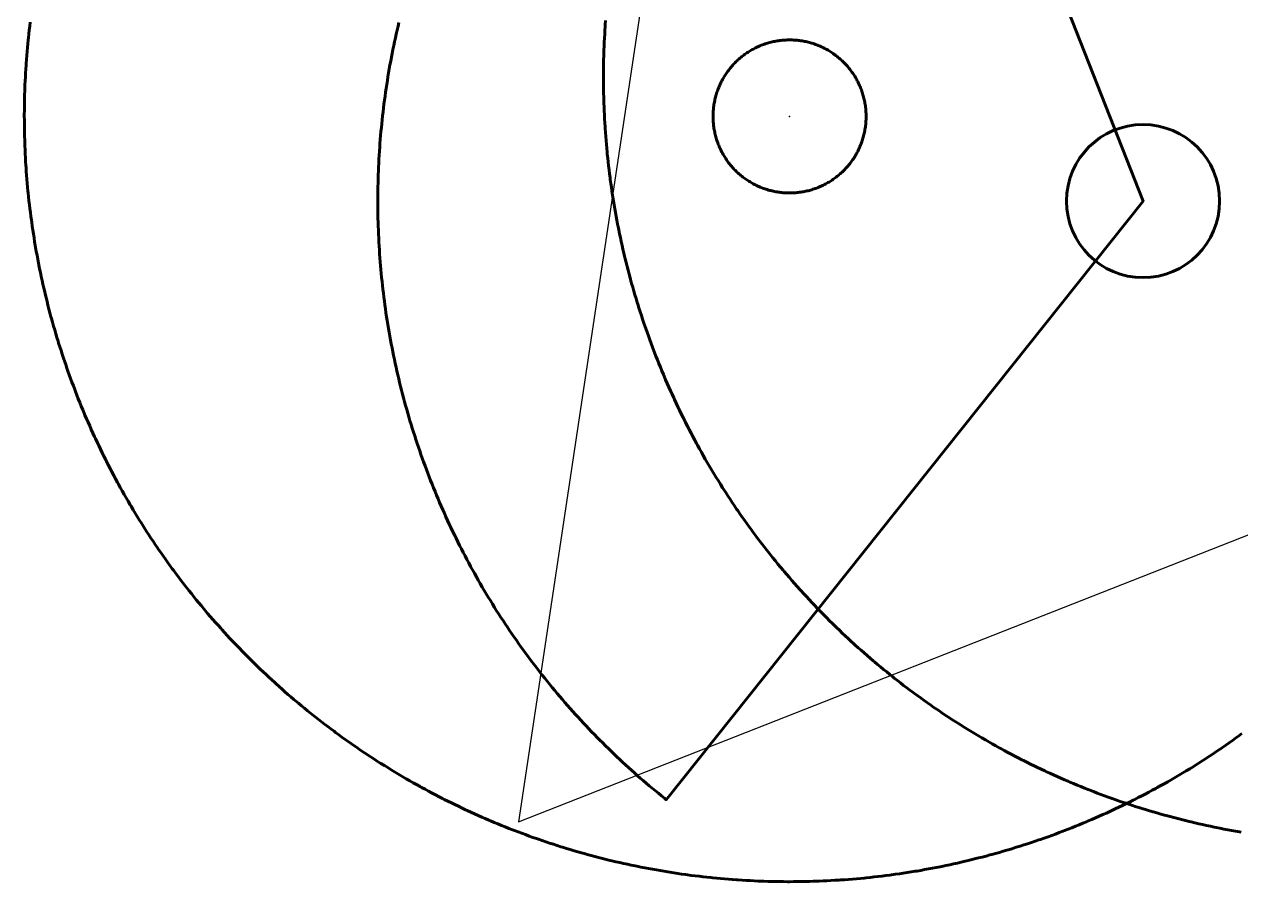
# Model space of a CAD drawing. Header units: millimetres. Extents: x 708058200 to 716328500, y 4237326700 to 4243478900.
# Drawn here: x 708058200 to 712826603, y 4237326700 to 4240687804 of the extents above; entities that cross this region are included whole.
import ezdxf

# ---------------------------------------------------------------- set-up
doc = ezdxf.new("R2010")
doc.units = ezdxf.units.MM
for name, color, linetype in [('AUX_DME ATE', 5, 'Continuous'), ('AUX_DME IAT', 5, 'Continuous'), ('AUX_LOC IAT', 4, 'Continuous'), ('AUX_RECNET LEAL', 200, 'Continuous')]:
    doc.layers.add(name, color=color, linetype=linetype)

msp = doc.modelspace()

# ---------------------------------------------------------------- linework, layer by layer
at = {"layer": 'AUX_DME ATE', "lineweight": 60}
msp.add_polyline3d([(708081046, 4240696231, 150400), (708079177, 4240680852, 150400), (708077388, 4240665464, 150400), (708075679, 4240650066, 150400), (708074048, 4240634661, 150400), (708073308, 4240627396, 150400), (708071795, 4240611978, 150400), (708070361, 4240596552, 150400), (708069008, 4240581120, 150400), (708067734, 4240565680, 150400), (708066540, 4240550234, 150400), (708065425, 4240534783, 150400), (708064927, 4240527497, 150400), (708063930, 4240512037, 150400), (708063013, 4240496572, 150400), (708062176, 4240481103, 150400), (708061419, 4240465630, 150400), (708060741, 4240450153, 150400), (708060144, 4240434672, 150400), (708059890, 4240427374, 150400), (708059410, 4240411889, 150400), (708059010, 4240396403, 150400), (708058690, 4240380914, 150400), (708058450, 4240365424, 150400), (708058290, 4240349933, 150400), (708058210, 4240334441, 150400), (708058200, 4240327139, 150400), (708058238, 4240311647, 150400), (708058356, 4240296155, 150400), (708058553, 4240280665, 150400), (708058831, 4240265175, 150400), (708059189, 4240249687, 150400), (708059626, 4240234202, 150400), (708059860, 4240226903, 150400), (708060416, 4240211421, 150400), (708061051, 4240195942, 150400), (708061766, 4240180466, 150400), (708062561, 4240164995, 150400), (708063436, 4240149528, 150400), (708064391, 4240134065, 150400), (708064869, 4240126778, 150400), (708065941, 4240111324, 150400), (708067093, 4240095875, 150400), (708068325, 4240080432, 150400), (708069637, 4240064995, 150400), (708071028, 4240049566, 150400), (708072499, 4240034144, 150400), (708073220, 4240026877, 150400), (708074808, 4240011467, 150400), (708076476, 4239996065, 150400), (708078223, 4239980672, 150400), (708080049, 4239965288, 150400), (708081955, 4239949914, 150400), (708083941, 4239934550, 150400), (708084904, 4239927311, 150400), (708087006, 4239911962, 150400), (708089188, 4239896625, 150400), (708091448, 4239881298, 150400), (708093788, 4239865984, 150400), (708096206, 4239850682, 150400), (708098704, 4239835393, 150400), (708099909, 4239828190, 150400), (708102522, 4239812921, 150400), (708105215, 4239797664, 150400), (708107986, 4239782422, 150400), (708110836, 4239767195, 150400), (708113765, 4239751982, 150400), (708116772, 4239736785, 150400), (708118216, 4239729627, 150400), (708121339, 4239714453, 150400), (708124540, 4239699295, 150400), (708127819, 4239684154, 150400), (708131176, 4239669030, 150400), (708134611, 4239653924, 150400), (708138124, 4239638836, 150400), (708139807, 4239631730, 150400), (708143435, 4239616669, 150400), (708147140, 4239601626, 150400), (708150923, 4239586603, 150400), (708154784, 4239571600, 150400), (708158722, 4239556617, 150400), (708162737, 4239541655, 150400), (708164657, 4239534609, 150400), (708168786, 4239519677, 150400), (708172992, 4239504767, 150400), (708177275, 4239489879, 150400), (708181634, 4239475013, 150400), (708186071, 4239460170, 150400), (708190584, 4239445350, 150400), (708192738, 4239438372, 150400), (708197363, 4239423587, 150400), (708202065, 4239408826, 150400), (708206843, 4239394089, 150400), (708211697, 4239379377, 150400), (708216627, 4239364691, 150400), (708221632, 4239350030, 150400), (708224018, 4239343128, 150400), (708229135, 4239328505, 150400), (708234328, 4239313910, 150400), (708239595, 4239299341, 150400), (708244938, 4239284799, 150400), (708250356, 4239270286, 150400), (708255849, 4239255800, 150400), (708258464, 4239248982, 150400), (708264066, 4239234538, 150400), (708269743, 4239220124, 150400), (708275495, 4239205739, 150400), (708281321, 4239191385, 150400), (708287220, 4239177060, 150400), (708293194, 4239162766, 150400), (708296035, 4239156039, 150400), (708302118, 4239141791, 150400), (708308273, 4239127574, 150400), (708314502, 4239113390, 150400), (708320804, 4239099238, 150400), (708327179, 4239085118, 150400), (708333627, 4239071032, 150400), (708336692, 4239064404, 150400), (708343246, 4239050367, 150400), (708349873, 4239036364, 150400), (708356573, 4239022395, 150400), (708363344, 4239008462, 150400), (708370187, 4238994563, 150400), (708377102, 4238980700, 150400), (708380387, 4238974178, 150400), (708387407, 4238960368, 150400), (708394498, 4238946594, 150400), (708401661, 4238932857, 150400), (708408894, 4238919157, 150400), (708416197, 4238905495, 150400), (708423572, 4238891871, 150400), (708427072, 4238885462, 150400), (708434550, 4238871894, 150400), (708442097, 4238858365, 150400), (708449715, 4238844875, 150400), (708457401, 4238831425, 150400), (708465158, 4238818015, 150400), (708472983, 4238804644, 150400), (708476696, 4238798356, 150400), (708484622, 4238785045, 150400), (708492618, 4238771776, 150400), (708500682, 4238758548, 150400), (708508814, 4238745362, 150400), (708517013, 4238732219, 150400), (708525281, 4238719117, 150400), (708529202, 4238712956, 150400), (708537569, 4238699918, 150400), (708546003, 4238686923, 150400), (708554504, 4238673972, 150400), (708563072, 4238661066, 150400), (708571707, 4238648203, 150400), (708580408, 4238635385, 150400), (708584532, 4238629359, 150400), (708593330, 4238616608, 150400), (708602194, 4238603902, 150400), (708611123, 4238591242, 150400), (708620117, 4238578629, 150400), (708629177, 4238566062, 150400), (708638301, 4238553542, 150400), (708642625, 4238547657, 150400), (708651844, 4238535206, 150400), (708661127, 4238522804, 150400), (708670474, 4238510450, 150400), (708679885, 4238498144, 150400), (708689359, 4238485887, 150400), (708698897, 4238473679, 150400), (708703414, 4238467941, 150400), (708713044, 4238455806, 150400), (708722737, 4238443720, 150400), (708732492, 4238431685, 150400), (708742308, 4238419701, 150400), (708752187, 4238407767, 150400), (708762127, 4238395884, 150400), (708766834, 4238390301, 150400), (708776864, 4238378494, 150400), (708786955, 4238366740, 150400), (708797106, 4238355037, 150400), (708807318, 4238343387, 150400), (708817590, 4238331790, 150400), (708827921, 4238320246, 150400), (708832812, 4238314823, 150400), (708843231, 4238303358, 150400), (708853709, 4238291947, 150400), (708864246, 4238280591, 150400), (708874841, 4238269288, 150400), (708885494, 4238258041, 150400), (708896206, 4238246849, 150400), (708901275, 4238241592, 150400), (708912071, 4238230482, 150400), (708922924, 4238219427, 150400), (708933835, 4238208429, 150400), (708944802, 4238197487, 150400), (708955825, 4238186602, 150400), (708966905, 4238175774, 150400), (708972147, 4238170690, 150400), (708983308, 4238159946, 150400), (708994525, 4238149260, 150400), (709005796, 4238138633, 150400), (709017123, 4238128063, 150400), (709028504, 4238117553, 150400), (709039939, 4238107101, 150400), (709045348, 4238102194, 150400), (709056862, 4238091830, 150400), (709068429, 4238081525, 150400), (709080050, 4238071280, 150400), (709091723, 4238061095, 150400), (709103449, 4238050970, 150400), (709115226, 4238040906, 150400), (709120796, 4238036183, 150400), (709132650, 4238026209, 150400), (709144556, 4238016296, 150400), (709156512, 4238006445, 150400), (709168519, 4237996656, 150400), (709180576, 4237986929, 150400), (709192684, 4237977264, 150400), (709198408, 4237972730, 150400), (709210589, 4237963157, 150400), (709222819, 4237953648, 150400), (709235098, 4237944202, 150400), (709247425, 4237934819, 150400), (709259801, 4237925500, 150400), (709272225, 4237916245, 150400), (709278097, 4237911905, 150400), (709290591, 4237902745, 150400), (709303132, 4237893649, 150400), (709315719, 4237884619, 150400), (709328353, 4237875653, 150400), (709341034, 4237866753, 150400), (709353760, 4237857918, 150400), (709359774, 4237853777, 150400), (709372567, 4237845039, 150400), (709385404, 4237836368, 150400), (709398287, 4237827763, 150400), (709411213, 4237819224, 150400), (709424184, 4237810753, 150400), (709437198, 4237802348, 150400), (709443347, 4237798410, 150400), (709456425, 4237790105, 150400), (709469545, 4237781867, 150400), (709482708, 4237773697, 150400), (709495912, 4237765595, 150400), (709509159, 4237757562, 150400), (709522446, 4237749597, 150400), (709528724, 4237745866, 150400), (709542072, 4237738003, 150400), (709555460, 4237730208, 150400), (709568888, 4237722482, 150400), (709582356, 4237714826, 150400), (709595863, 4237707240, 150400), (709609409, 4237699723, 150400), (709615808, 4237696205, 150400), (709629411, 4237688791, 150400), (709643052, 4237681448, 150400), (709656731, 4237674176, 150400), (709670447, 4237666974, 150400), (709684201, 4237659843, 150400), (709697991, 4237652783, 150400), (709704503, 4237649480, 150400), (709718347, 4237642526, 150400), (709732225, 4237635642, 150400), (709746140, 4237628831, 150400), (709760089, 4237622092, 150400), (709774072, 4237615424, 150400), (709788091, 4237608829, 150400), (709794710, 4237605745, 150400), (709808778, 4237599257, 150400), (709822879, 4237592842, 150400), (709837013, 4237586499, 150400), (709851180, 4237580229, 150400), (709865378, 4237574033, 150400), (709879609, 4237567910, 150400), (709886328, 4237565049, 150400), (709900604, 4237559034, 150400), (709914912, 4237553094, 150400), (709929250, 4237547227, 150400), (709943618, 4237541434, 150400), (709958016, 4237535715, 150400), (709972443, 4237530071, 150400), (709979254, 4237527437, 150400), (709993724, 4237521902, 150400), (710008222, 4237516443, 150400), (710022748, 4237511058, 150400), (710037301, 4237505749, 150400), (710051882, 4237500514, 150400), (710066490, 4237495356, 150400), (710073385, 4237492950, 150400), (710088032, 4237487902, 150400), (710102704, 4237482930, 150400), (710117402, 4237478034, 150400), (710132125, 4237473214, 150400), (710146872, 4237468469, 150400), (710161644, 4237463802, 150400), (710168616, 4237461628, 150400), (710183423, 4237457072, 150400), (710198253, 4237452593, 150400), (710213106, 4237448191, 150400), (710227982, 4237443865, 150400), (710242880, 4237439616, 150400), (710257800, 4237435444, 150400), (710264840, 4237433505, 150400), (710279791, 4237429446, 150400), (710294762, 4237425465, 150400), (710309754, 4237421562, 150400), (710324766, 4237417735, 150400), (710339798, 4237413987, 150400), (710354849, 4237410316, 150400), (710361950, 4237408612, 150400), (710377028, 4237405056, 150400), (710392124, 4237401577, 150400), (710407238, 4237398177, 150400), (710422370, 4237394854, 150400), (710437518, 4237391610, 150400), (710452683, 4237388444, 150400), (710459837, 4237386979, 150400), (710475026, 4237383928, 150400), (710490230, 4237380956, 150400), (710505449, 4237378062, 150400), (710520683, 4237375247, 150400), (710535932, 4237372510, 150400), (710551194, 4237369853, 150400), (710558393, 4237368627, 150400), (710573675, 4237366086, 150400), (710588970, 4237363623, 150400), (710604277, 4237361240, 150400), (710619597, 4237358935, 150400), (710634928, 4237356710, 150400), (710650271, 4237354564, 150400), (710657507, 4237353580, 150400), (710672865, 4237351550, 150400), (710688234, 4237349600, 150400), (710703612, 4237347729, 150400), (710719000, 4237345938, 150400), (710734398, 4237344226, 150400), (710749803, 4237342594, 150400), (710757068, 4237341852, 150400), (710772486, 4237340336, 150400), (710787911, 4237338901, 150400), (710803343, 4237337545, 150400), (710818783, 4237336269, 150400), (710834228, 4237335072, 150400), (710849680, 4237333956, 150400), (710856966, 4237333457, 150400), (710872425, 4237332458, 150400), (710887890, 4237331538, 150400), (710903359, 4237330699, 150400), (710918832, 4237329939, 150400), (710934309, 4237329259, 150400), (710949790, 4237328659, 150400), (710957088, 4237328404, 150400), (710972572, 4237327922, 150400), (710988059, 4237327520, 150400), (711003547, 4237327198, 150400), (711019037, 4237326956, 150400), (711034529, 4237326793, 150400), (711050020, 4237326711, 150400), (711057323, 4237326700, 150400), (711058200, 4237326700, 150400), (711073692, 4237326740, 150400), (711089183, 4237326860, 150400), (711104674, 4237327060, 150400), (711120163, 4237327340, 150400), (711135651, 4237327700, 150400), (711151137, 4237328140, 150400), (711158436, 4237328375, 150400), (711173917, 4237328933, 150400), (711189396, 4237329570, 150400), (711204872, 4237330288, 150400), (711220343, 4237331085, 150400), (711235810, 4237331962, 150400), (711251272, 4237332919, 150400), (711258559, 4237333398, 150400), (711274014, 4237334473, 150400), (711289463, 4237335627, 150400), (711304905, 4237336861, 150400), (711320342, 4237338175, 150400), (711335771, 4237339569, 150400), (711351192, 4237341042, 150400), (711358459, 4237341764, 150400), (711373869, 4237343354, 150400), (711389271, 4237345024, 150400), (711404664, 4237346773, 150400), (711420047, 4237348602, 150400), (711435421, 4237350510, 150400), (711450785, 4237352498, 150400), (711458024, 4237353463, 150400), (711473372, 4237355567, 150400), (711488709, 4237357750, 150400), (711504035, 4237360013, 150400), (711519349, 4237362355, 150400), (711534651, 4237364776, 150400), (711549940, 4237367276, 150400), (711557142, 4237368481, 150400), (711572412, 4237371097, 150400), (711587667, 4237373792, 150400), (711602909, 4237376566, 150400), (711618136, 4237379418, 150400), (711633348, 4237382349, 150400), (711648545, 4237385358, 150400), (711655703, 4237386804, 150400), (711670877, 4237389928, 150400), (711686034, 4237393131, 150400), (711701174, 4237396413, 150400), (711716298, 4237399772, 150400), (711731403, 4237403209, 150400), (711746491, 4237406725, 150400), (711753597, 4237408409, 150400), (711768658, 4237412039, 150400), (711783699, 4237415746, 150400), (711798722, 4237419532, 150400), (711813724, 4237423394, 150400), (711828707, 4237427335, 150400), (711843669, 4237431352, 150400), (711850714, 4237433273, 150400), (711865645, 4237437404, 150400), (711880555, 4237441612, 150400), (711895442, 4237445897, 150400), (711910307, 4237450259, 150400), (711925150, 4237454698, 150400), (711939969, 4237459213, 150400), (711946947, 4237461368, 150400), (711961731, 4237465995, 150400), (711976492, 4237470699, 150400), (711991228, 4237475479, 150400), (712005939, 4237480335, 150400), (712020625, 4237485267, 150400), (712035285, 4237490275, 150400), (712042186, 4237492662, 150400), (712056808, 4237497781, 150400), (712071403, 4237502976, 150400), (712085971, 4237508245, 150400), (712100512, 4237513590, 150400), (712115025, 4237519010, 150400), (712129510, 4237524505, 150400), (712136328, 4237527121, 150400), (712150770, 4237532726, 150400), (712165183, 4237538405, 150400), (712179567, 4237544159, 150400), (712193921, 4237549987, 150400), (712208245, 4237555888, 150400), (712222538, 4237561864, 150400), (712229265, 4237564707, 150400), (712243512, 4237570791, 150400), (712257728, 4237576948, 150400), (712271911, 4237583179, 150400), (712286062, 4237589484, 150400), (712300181, 4237595861, 150400), (712314266, 4237602311, 150400), (712320894, 4237605376, 150400), (712334930, 4237611933, 150400), (712348932, 4237618562, 150400), (712362900, 4237625264, 150400), (712376832, 4237632037, 150400), (712390730, 4237638882, 150400), (712404592, 4237645799, 150400), (712411114, 4237649085, 150400), (712424923, 4237656107, 150400), (712438695, 4237663200, 150400), (712452431, 4237670364, 150400), (712466130, 4237677599, 150400), (712479791, 4237684905, 150400), (712493414, 4237692282, 150400), (712499823, 4237695783, 150400), (712513389, 4237703263, 150400), (712526917, 4237710812, 150400), (712540406, 4237718431, 150400), (712553855, 4237726120, 150400), (712567264, 4237733878, 150400), (712580634, 4237741706, 150400), (712586921, 4237745419, 150400), (712600231, 4237753348, 150400), (712613499, 4237761345, 150400), (712626725, 4237769411, 150400), (712639910, 4237777545, 150400), (712653053, 4237785747, 150400), (712666153, 4237794016, 150400), (712672313, 4237797938, 150400), (712685350, 4237806307, 150400), (712698344, 4237814743, 150400), (712711294, 4237823246, 150400), (712724199, 4237831816, 150400), (712737060, 4237840452, 150400), (712749877, 4237849155, 150400), (712755903, 4237853280, 150400), (712768653, 4237862080, 150400), (712781357, 4237870946, 150400), (712794016, 4237879877, 150400), (712806628, 4237888873, 150400), (712819193, 4237897934, 150400), (712831712, 4237907060, 150400)], dxfattribs=at)
msp.add_polyline3d([(711053301, 4240626660, 69400), (711048404, 4240626540, 69400), (711043509, 4240626340, 69400), (711038618, 4240626060, 69400), (711033732, 4240625701, 69400), (711028853, 4240625261, 69400), (711023982, 4240624742, 69400), (711019119, 4240624144, 69400), (711014268, 4240623466, 69400), (711009428, 4240622709, 69400), (711004600, 4240621873, 69400), (710999788, 4240620958, 69400), (710994990, 4240619965, 69400), (710990210, 4240618894, 69400), (710985448, 4240617745, 69400), (710980705, 4240616518, 69400), (710975983, 4240615214, 69400), (710971282, 4240613833, 69400), (710966605, 4240612375, 69400), (710961953, 4240610842, 69400), (710957326, 4240609232, 69400), (710956576, 4240608963, 69400), (710951980, 4240607266, 69400), (710947413, 4240605494, 69400), (710942875, 4240603648, 69400), (710938368, 4240601728, 69400), (710933893, 4240599735, 69400), (710929451, 4240597668, 69400), (710925044, 4240595530, 69400), (710920672, 4240593320, 69400), (710916336, 4240591038, 69400), (710912039, 4240588687, 69400), (710907780, 4240586265, 69400), (710903562, 4240583774, 69400), (710899385, 4240581215, 69400), (710895250, 4240578587, 69400), (710891158, 4240575893, 69400), (710887112, 4240573132, 69400), (710883110, 4240570305, 69400), (710879156, 4240567414, 69400), (710875249, 4240564458, 69400), (710871391, 4240561439, 69400), (710867583, 4240558357, 69400), (710866968, 4240557850, 69400), (710863219, 4240554697, 69400), (710859522, 4240551482, 69400), (710855878, 4240548208, 69400), (710852288, 4240544875, 69400), (710848753, 4240541483, 69400), (710845274, 4240538035, 69400), (710841851, 4240534530, 69400), (710838486, 4240530969, 69400), (710835180, 4240527354, 69400), (710831933, 4240523686, 69400), (710828747, 4240519965, 69400), (710825621, 4240516192, 69400), (710822558, 4240512369, 69400), (710819558, 4240508496, 69400), (710816621, 4240504575, 69400), (710813749, 4240500607, 69400), (710810941, 4240496592, 69400), (710808200, 4240492532, 69400), (710805526, 4240488427, 69400), (710802918, 4240484280, 69400), (710800379, 4240480090, 69400), (710799973, 4240479405, 69400), (710797514, 4240475168, 69400), (710795124, 4240470891, 69400), (710792805, 4240466576, 69400), (710790556, 4240462224, 69400), (710788379, 4240457835, 69400), (710786273, 4240453412, 69400), (710784241, 4240448955, 69400), (710782281, 4240444465, 69400), (710780395, 4240439944, 69400), (710778582, 4240435392, 69400), (710776845, 4240430812, 69400), (710775182, 4240426203, 69400), (710773595, 4240421569, 69400), (710772084, 4240416909, 69400), (710770649, 4240412225, 69400), (710769291, 4240407518, 69400), (710768010, 4240402789, 69400), (710766806, 4240398041, 69400), (710765680, 4240393273, 69400), (710764632, 4240388487, 69400), (710763662, 4240383685, 69400), (710763512, 4240382903, 69400), (710762633, 4240378083, 69400), (710761834, 4240373250, 69400), (710761113, 4240368405, 69400), (710760472, 4240363548, 69400), (710759910, 4240358681, 69400), (710759427, 4240353806, 69400), (710759024, 4240348924, 69400), (710758701, 4240344035, 69400), (710758458, 4240339143, 69400), (710758295, 4240334246, 69400), (710758212, 4240329348, 69400), (710758208, 4240324449, 69400), (710758285, 4240319551, 69400), (710758442, 4240314654, 69400), (710758679, 4240309761, 69400), (710758995, 4240304872, 69400), (710759391, 4240299990, 69400), (710759867, 4240295114, 69400), (710760423, 4240290246, 69400), (710761058, 4240285389, 69400), (710761772, 4240280542, 69400), (710761896, 4240279755, 69400), (710762702, 4240274923, 69400), (710763587, 4240270105, 69400), (710764550, 4240265302, 69400), (710765592, 4240260515, 69400), (710766712, 4240255745, 69400), (710767909, 4240250995, 69400), (710769184, 4240246265, 69400), (710770536, 4240241556, 69400), (710771965, 4240236870, 69400), (710773470, 4240232208, 69400), (710775051, 4240227571, 69400), (710776707, 4240222961, 69400), (710778439, 4240218378, 69400), (710780245, 4240213824, 69400), (710782125, 4240209301, 69400), (710784079, 4240204808, 69400), (710786106, 4240200348, 69400), (710788205, 4240195922, 69400), (710790377, 4240191531, 69400), (710792620, 4240187175, 69400), (710794934, 4240182857, 69400), (710795316, 4240182159, 69400), (710797712, 4240177885, 69400), (710800176, 4240173651, 69400), (710802710, 4240169459, 69400), (710805312, 4240165308, 69400), (710807981, 4240161200, 69400), (710810717, 4240157136, 69400), (710813519, 4240153117, 69400), (710816386, 4240149145, 69400), (710819317, 4240145220, 69400), (710822313, 4240141343, 69400), (710825371, 4240137516, 69400), (710828491, 4240133739, 69400), (710831673, 4240130014, 69400), (710834914, 4240126341, 69400), (710838216, 4240122722, 69400), (710841576, 4240119157, 69400), (710844994, 4240115647, 69400), (710848469, 4240112194, 69400), (710851999, 4240108798, 69400), (710855585, 4240105460, 69400), (710859225, 4240102181, 69400), (710859822, 4240101653, 69400), (710863523, 4240098444, 69400), (710867276, 4240095295, 69400), (710871080, 4240092209, 69400), (710874934, 4240089184, 69400), (710878837, 4240086223, 69400), (710882788, 4240083327, 69400), (710886785, 4240080495, 69400), (710890829, 4240077728, 69400), (710894916, 4240075029, 69400), (710899048, 4240072396, 69400), (710903222, 4240069831, 69400), (710907437, 4240067335, 69400), (710911692, 4240064907, 69400), (710915987, 4240062550, 69400), (710920319, 4240060263, 69400), (710924688, 4240058047, 69400), (710929093, 4240055902, 69400), (710933532, 4240053830, 69400), (710938004, 4240051831, 69400), (710942509, 4240049905, 69400), (710947044, 4240048053, 69400), (710947784, 4240047759, 69400), (710952354, 4240045993, 69400), (710956952, 4240044302, 69400), (710961577, 4240042686, 69400), (710966227, 4240041146, 69400), (710970902, 4240039682, 69400), (710975601, 4240038295, 69400), (710980321, 4240036985, 69400), (710985062, 4240035752, 69400), (710989823, 4240034596, 69400), (710994602, 4240033519, 69400), (710999398, 4240032519, 69400), (711004210, 4240031598, 69400), (711009036, 4240030756, 69400), (711013875, 4240029993, 69400), (711018726, 4240029308, 69400), (711023587, 4240028703, 69400), (711028458, 4240028178, 69400), (711033336, 4240027732, 69400), (711038222, 4240027366, 69400), (711043112, 4240027080, 69400), (711048007, 4240026873, 69400), (711048803, 4240026847, 69400), (711058200, 4240026700, 69400), (711063099, 4240026740, 69400), (711067996, 4240026860, 69400), (711072891, 4240027060, 69400), (711077782, 4240027340, 69400), (711082668, 4240027699, 69400), (711087547, 4240028139, 69400), (711092418, 4240028658, 69400), (711097281, 4240029256, 69400), (711102132, 4240029934, 69400), (711106972, 4240030691, 69400), (711111800, 4240031527, 69400), (711116612, 4240032442, 69400), (711121410, 4240033435, 69400), (711126190, 4240034506, 69400), (711130952, 4240035655, 69400), (711135695, 4240036882, 69400), (711140417, 4240038186, 69400), (711145118, 4240039567, 69400), (711149795, 4240041025, 69400), (711154447, 4240042558, 69400), (711159074, 4240044168, 69400), (711159824, 4240044437, 69400), (711164420, 4240046134, 69400), (711168987, 4240047906, 69400), (711173525, 4240049752, 69400), (711178032, 4240051672, 69400), (711182507, 4240053665, 69400), (711186949, 4240055732, 69400), (711191356, 4240057870, 69400), (711195728, 4240060080, 69400), (711200064, 4240062362, 69400), (711204361, 4240064713, 69400), (711208620, 4240067135, 69400), (711212838, 4240069626, 69400), (711217015, 4240072185, 69400), (711221150, 4240074813, 69400), (711225242, 4240077507, 69400), (711229288, 4240080268, 69400), (711233290, 4240083095, 69400), (711237244, 4240085986, 69400), (711241151, 4240088942, 69400), (711245009, 4240091961, 69400), (711248817, 4240095043, 69400), (711249432, 4240095550, 69400), (711253181, 4240098703, 69400), (711256878, 4240101918, 69400), (711260522, 4240105192, 69400), (711264112, 4240108525, 69400), (711267647, 4240111917, 69400), (711271126, 4240115365, 69400), (711274549, 4240118870, 69400), (711277914, 4240122431, 69400), (711281220, 4240126046, 69400), (711284467, 4240129714, 69400), (711287653, 4240133435, 69400), (711290779, 4240137208, 69400), (711293842, 4240141031, 69400), (711296842, 4240144904, 69400), (711299779, 4240148825, 69400), (711302651, 4240152793, 69400), (711305459, 4240156808, 69400), (711308200, 4240160868, 69400), (711310874, 4240164973, 69400), (711313482, 4240169120, 69400), (711316021, 4240173310, 69400), (711316427, 4240173995, 69400), (711318886, 4240178232, 69400), (711321276, 4240182509, 69400), (711323595, 4240186824, 69400), (711325844, 4240191176, 69400), (711328021, 4240195565, 69400), (711330127, 4240199988, 69400), (711332159, 4240204445, 69400), (711334119, 4240208935, 69400), (711336005, 4240213456, 69400), (711337818, 4240218008, 69400), (711339555, 4240222588, 69400), (711341218, 4240227197, 69400), (711342805, 4240231831, 69400), (711344316, 4240236491, 69400), (711345751, 4240241175, 69400), (711347109, 4240245882, 69400), (711348390, 4240250611, 69400), (711349594, 4240255359, 69400), (711350720, 4240260127, 69400), (711351768, 4240264913, 69400), (711352738, 4240269715, 69400), (711352888, 4240270497, 69400), (711353767, 4240275317, 69400), (711354566, 4240280150, 69400), (711355287, 4240284995, 69400), (711355928, 4240289852, 69400), (711356490, 4240294719, 69400), (711356973, 4240299594, 69400), (711357376, 4240304476, 69400), (711357699, 4240309365, 69400), (711357942, 4240314257, 69400), (711358105, 4240319154, 69400), (711358188, 4240324052, 69400), (711358192, 4240328951, 69400), (711358115, 4240333849, 69400), (711357958, 4240338746, 69400), (711357721, 4240343639, 69400), (711357405, 4240348528, 69400), (711357009, 4240353410, 69400), (711356533, 4240358286, 69400), (711355977, 4240363154, 69400), (711355342, 4240368011, 69400), (711354628, 4240372858, 69400), (711354504, 4240373645, 69400), (711353698, 4240378477, 69400), (711352813, 4240383295, 69400), (711351850, 4240388098, 69400), (711350808, 4240392885, 69400), (711349688, 4240397655, 69400), (711348491, 4240402405, 69400), (711347216, 4240407135, 69400), (711345864, 4240411844, 69400), (711344435, 4240416530, 69400), (711342930, 4240421192, 69400), (711341349, 4240425829, 69400), (711339693, 4240430439, 69400), (711337961, 4240435022, 69400), (711336155, 4240439576, 69400), (711334275, 4240444099, 69400), (711332321, 4240448592, 69400), (711330294, 4240453052, 69400), (711328195, 4240457478, 69400), (711326023, 4240461869, 69400), (711323780, 4240466225, 69400), (711321466, 4240470543, 69400), (711321084, 4240471241, 69400), (711318688, 4240475515, 69400), (711316224, 4240479749, 69400), (711313690, 4240483941, 69400), (711311088, 4240488092, 69400), (711308419, 4240492200, 69400), (711305683, 4240496264, 69400), (711302881, 4240500283, 69400), (711300014, 4240504255, 69400), (711297083, 4240508180, 69400), (711294087, 4240512057, 69400), (711291029, 4240515884, 69400), (711287909, 4240519661, 69400), (711284727, 4240523386, 69400), (711281486, 4240527059, 69400), (711278184, 4240530678, 69400), (711274824, 4240534243, 69400), (711271406, 4240537753, 69400), (711267931, 4240541206, 69400), (711264401, 4240544602, 69400), (711260815, 4240547940, 69400), (711257175, 4240551219, 69400), (711256578, 4240551747, 69400), (711252877, 4240554956, 69400), (711249124, 4240558105, 69400), (711245320, 4240561191, 69400), (711241466, 4240564216, 69400), (711237563, 4240567177, 69400), (711233612, 4240570073, 69400), (711229615, 4240572905, 69400), (711225571, 4240575672, 69400), (711221484, 4240578371, 69400), (711217352, 4240581004, 69400), (711213178, 4240583569, 69400), (711208963, 4240586065, 69400), (711204708, 4240588493, 69400), (711200413, 4240590850, 69400), (711196081, 4240593137, 69400), (711191712, 4240595353, 69400), (711187307, 4240597498, 69400), (711182868, 4240599570, 69400), (711178396, 4240601569, 69400), (711173891, 4240603495, 69400), (711169356, 4240605347, 69400), (711168616, 4240605641, 69400), (711164046, 4240607407, 69400), (711159448, 4240609098, 69400), (711154823, 4240610714, 69400), (711150173, 4240612254, 69400), (711145498, 4240613718, 69400), (711140799, 4240615105, 69400), (711136079, 4240616415, 69400), (711131338, 4240617648, 69400), (711126577, 4240618804, 69400), (711121798, 4240619881, 69400), (711117002, 4240620881, 69400), (711112190, 4240621802, 69400), (711107364, 4240622644, 69400), (711102525, 4240623407, 69400), (711097674, 4240624092, 69400), (711092813, 4240624697, 69400), (711087942, 4240625222, 69400), (711083064, 4240625668, 69400), (711078178, 4240626034, 69400), (711073288, 4240626320, 69400), (711068393, 4240626527, 69400), (711067597, 4240626553, 69400), (711058200, 4240626700, 69400), (711058200, 4240626700, 69400)], close=True, dxfattribs=at)
msp.add_polyline3d([(711053301, 4240626660, 69400), (711048404, 4240626540, 69400), (711043509, 4240626340, 69400), (711038618, 4240626060, 69400), (711033732, 4240625701, 69400), (711028853, 4240625261, 69400), (711023982, 4240624742, 69400), (711019119, 4240624144, 69400), (711014268, 4240623466, 69400), (711009428, 4240622709, 69400), (711004600, 4240621873, 69400), (710999788, 4240620958, 69400), (710994990, 4240619965, 69400), (710990210, 4240618894, 69400), (710985448, 4240617745, 69400), (710980705, 4240616518, 69400), (710975983, 4240615214, 69400), (710971282, 4240613833, 69400), (710966605, 4240612375, 69400), (710961953, 4240610842, 69400), (710957326, 4240609232, 69400), (710956576, 4240608963, 69400), (710951980, 4240607266, 69400), (710947413, 4240605494, 69400), (710942875, 4240603648, 69400), (710938368, 4240601728, 69400), (710933893, 4240599735, 69400), (710929451, 4240597668, 69400), (710925044, 4240595530, 69400), (710920672, 4240593320, 69400), (710916336, 4240591038, 69400), (710912039, 4240588687, 69400), (710907780, 4240586265, 69400), (710903562, 4240583774, 69400), (710899385, 4240581215, 69400), (710895250, 4240578587, 69400), (710891158, 4240575893, 69400), (710887112, 4240573132, 69400), (710883110, 4240570305, 69400), (710879156, 4240567414, 69400), (710875249, 4240564458, 69400), (710871391, 4240561439, 69400), (710867583, 4240558357, 69400), (710866968, 4240557850, 69400), (710863219, 4240554697, 69400), (710859522, 4240551482, 69400), (710855878, 4240548208, 69400), (710852288, 4240544875, 69400), (710848753, 4240541483, 69400), (710845274, 4240538035, 69400), (710841851, 4240534530, 69400), (710838486, 4240530969, 69400), (710835180, 4240527354, 69400), (710831933, 4240523686, 69400), (710828747, 4240519965, 69400), (710825621, 4240516192, 69400), (710822558, 4240512369, 69400), (710819558, 4240508496, 69400), (710816621, 4240504575, 69400), (710813749, 4240500607, 69400), (710810941, 4240496592, 69400), (710808200, 4240492532, 69400), (710805526, 4240488427, 69400), (710802918, 4240484280, 69400), (710800379, 4240480090, 69400), (710799973, 4240479405, 69400), (710797514, 4240475168, 69400), (710795124, 4240470891, 69400), (710792805, 4240466576, 69400), (710790556, 4240462224, 69400), (710788379, 4240457835, 69400), (710786273, 4240453412, 69400), (710784241, 4240448955, 69400), (710782281, 4240444465, 69400), (710780395, 4240439944, 69400), (710778582, 4240435392, 69400), (710776845, 4240430812, 69400), (710775182, 4240426203, 69400), (710773595, 4240421569, 69400), (710772084, 4240416909, 69400), (710770649, 4240412225, 69400), (710769291, 4240407518, 69400), (710768010, 4240402789, 69400), (710766806, 4240398041, 69400), (710765680, 4240393273, 69400), (710764632, 4240388487, 69400), (710763662, 4240383685, 69400), (710763512, 4240382903, 69400), (710762633, 4240378083, 69400), (710761834, 4240373250, 69400), (710761113, 4240368405, 69400), (710760472, 4240363548, 69400), (710759910, 4240358681, 69400), (710759427, 4240353806, 69400), (710759024, 4240348924, 69400), (710758701, 4240344035, 69400), (710758458, 4240339143, 69400), (710758295, 4240334246, 69400), (710758212, 4240329348, 69400), (710758208, 4240324449, 69400), (710758285, 4240319551, 69400), (710758442, 4240314654, 69400), (710758679, 4240309761, 69400), (710758995, 4240304872, 69400), (710759391, 4240299990, 69400), (710759867, 4240295114, 69400), (710760423, 4240290246, 69400), (710761058, 4240285389, 69400), (710761772, 4240280542, 69400), (710761896, 4240279755, 69400), (710762702, 4240274923, 69400), (710763587, 4240270105, 69400), (710764550, 4240265302, 69400), (710765592, 4240260515, 69400), (710766712, 4240255745, 69400), (710767909, 4240250995, 69400), (710769184, 4240246265, 69400), (710770536, 4240241556, 69400), (710771965, 4240236870, 69400), (710773470, 4240232208, 69400), (710775051, 4240227571, 69400), (710776707, 4240222961, 69400), (710778439, 4240218378, 69400), (710780245, 4240213824, 69400), (710782125, 4240209301, 69400), (710784079, 4240204808, 69400), (710786106, 4240200348, 69400), (710788205, 4240195922, 69400), (710790377, 4240191531, 69400), (710792620, 4240187175, 69400), (710794934, 4240182857, 69400), (710795316, 4240182159, 69400), (710797712, 4240177885, 69400), (710800176, 4240173651, 69400), (710802710, 4240169459, 69400), (710805312, 4240165308, 69400), (710807981, 4240161200, 69400), (710810717, 4240157136, 69400), (710813519, 4240153117, 69400), (710816386, 4240149145, 69400), (710819317, 4240145220, 69400), (710822313, 4240141343, 69400), (710825371, 4240137516, 69400), (710828491, 4240133739, 69400), (710831673, 4240130014, 69400), (710834914, 4240126341, 69400), (710838216, 4240122722, 69400), (710841576, 4240119157, 69400), (710844994, 4240115647, 69400), (710848469, 4240112194, 69400), (710851999, 4240108798, 69400), (710855585, 4240105460, 69400), (710859225, 4240102181, 69400), (710859822, 4240101653, 69400), (710863523, 4240098444, 69400), (710867276, 4240095295, 69400), (710871080, 4240092209, 69400), (710874934, 4240089184, 69400), (710878837, 4240086223, 69400), (710882788, 4240083327, 69400), (710886785, 4240080495, 69400), (710890829, 4240077728, 69400), (710894916, 4240075029, 69400), (710899048, 4240072396, 69400), (710903222, 4240069831, 69400), (710907437, 4240067335, 69400), (710911692, 4240064907, 69400), (710915987, 4240062550, 69400), (710920319, 4240060263, 69400), (710924688, 4240058047, 69400), (710929093, 4240055902, 69400), (710933532, 4240053830, 69400), (710938004, 4240051831, 69400), (710942509, 4240049905, 69400), (710947044, 4240048053, 69400), (710947784, 4240047759, 69400), (710952354, 4240045993, 69400), (710956952, 4240044302, 69400), (710961577, 4240042686, 69400), (710966227, 4240041146, 69400), (710970902, 4240039682, 69400), (710975601, 4240038295, 69400), (710980321, 4240036985, 69400), (710985062, 4240035752, 69400), (710989823, 4240034596, 69400), (710994602, 4240033519, 69400), (710999398, 4240032519, 69400), (711004210, 4240031598, 69400), (711009036, 4240030756, 69400), (711013875, 4240029993, 69400), (711018726, 4240029308, 69400), (711023587, 4240028703, 69400), (711028458, 4240028178, 69400), (711033336, 4240027732, 69400), (711038222, 4240027366, 69400), (711043112, 4240027080, 69400), (711048007, 4240026873, 69400), (711048803, 4240026847, 69400), (711058200, 4240026700, 69400), (711063099, 4240026740, 69400), (711067996, 4240026860, 69400), (711072891, 4240027060, 69400), (711077782, 4240027340, 69400), (711082668, 4240027699, 69400), (711087547, 4240028139, 69400), (711092418, 4240028658, 69400), (711097281, 4240029256, 69400), (711102132, 4240029934, 69400), (711106972, 4240030691, 69400), (711111800, 4240031527, 69400), (711116612, 4240032442, 69400), (711121410, 4240033435, 69400), (711126190, 4240034506, 69400), (711130952, 4240035655, 69400), (711135695, 4240036882, 69400), (711140417, 4240038186, 69400), (711145118, 4240039567, 69400), (711149795, 4240041025, 69400), (711154447, 4240042558, 69400), (711159074, 4240044168, 69400), (711159824, 4240044437, 69400), (711164420, 4240046134, 69400), (711168987, 4240047906, 69400), (711173525, 4240049752, 69400), (711178032, 4240051672, 69400), (711182507, 4240053665, 69400), (711186949, 4240055732, 69400), (711191356, 4240057870, 69400), (711195728, 4240060080, 69400), (711200064, 4240062362, 69400), (711204361, 4240064713, 69400), (711208620, 4240067135, 69400), (711212838, 4240069626, 69400), (711217015, 4240072185, 69400), (711221150, 4240074813, 69400), (711225242, 4240077507, 69400), (711229288, 4240080268, 69400), (711233290, 4240083095, 69400), (711237244, 4240085986, 69400), (711241151, 4240088942, 69400), (711245009, 4240091961, 69400), (711248817, 4240095043, 69400), (711249432, 4240095550, 69400), (711253181, 4240098703, 69400), (711256878, 4240101918, 69400), (711260522, 4240105192, 69400), (711264112, 4240108525, 69400), (711267647, 4240111917, 69400), (711271126, 4240115365, 69400), (711274549, 4240118870, 69400), (711277914, 4240122431, 69400), (711281220, 4240126046, 69400), (711284467, 4240129714, 69400), (711287653, 4240133435, 69400), (711290779, 4240137208, 69400), (711293842, 4240141031, 69400), (711296842, 4240144904, 69400), (711299779, 4240148825, 69400), (711302651, 4240152793, 69400), (711305459, 4240156808, 69400), (711308200, 4240160868, 69400), (711310874, 4240164973, 69400), (711313482, 4240169120, 69400), (711316021, 4240173310, 69400), (711316427, 4240173995, 69400), (711318886, 4240178232, 69400), (711321276, 4240182509, 69400), (711323595, 4240186824, 69400), (711325844, 4240191176, 69400), (711328021, 4240195565, 69400), (711330127, 4240199988, 69400), (711332159, 4240204445, 69400), (711334119, 4240208935, 69400), (711336005, 4240213456, 69400), (711337818, 4240218008, 69400), (711339555, 4240222588, 69400), (711341218, 4240227197, 69400), (711342805, 4240231831, 69400), (711344316, 4240236491, 69400), (711345751, 4240241175, 69400), (711347109, 4240245882, 69400), (711348390, 4240250611, 69400), (711349594, 4240255359, 69400), (711350720, 4240260127, 69400), (711351768, 4240264913, 69400), (711352738, 4240269715, 69400), (711352888, 4240270497, 69400), (711353767, 4240275317, 69400), (711354566, 4240280150, 69400), (711355287, 4240284995, 69400), (711355928, 4240289852, 69400), (711356490, 4240294719, 69400), (711356973, 4240299594, 69400), (711357376, 4240304476, 69400), (711357699, 4240309365, 69400), (711357942, 4240314257, 69400), (711358105, 4240319154, 69400), (711358188, 4240324052, 69400), (711358192, 4240328951, 69400), (711358115, 4240333849, 69400), (711357958, 4240338746, 69400), (711357721, 4240343639, 69400), (711357405, 4240348528, 69400), (711357009, 4240353410, 69400), (711356533, 4240358286, 69400), (711355977, 4240363154, 69400), (711355342, 4240368011, 69400), (711354628, 4240372858, 69400), (711354504, 4240373645, 69400), (711353698, 4240378477, 69400), (711352813, 4240383295, 69400), (711351850, 4240388098, 69400), (711350808, 4240392885, 69400), (711349688, 4240397655, 69400), (711348491, 4240402405, 69400), (711347216, 4240407135, 69400), (711345864, 4240411844, 69400), (711344435, 4240416530, 69400), (711342930, 4240421192, 69400), (711341349, 4240425829, 69400), (711339693, 4240430439, 69400), (711337961, 4240435022, 69400), (711336155, 4240439576, 69400), (711334275, 4240444099, 69400), (711332321, 4240448592, 69400), (711330294, 4240453052, 69400), (711328195, 4240457478, 69400), (711326023, 4240461869, 69400), (711323780, 4240466225, 69400), (711321466, 4240470543, 69400), (711321084, 4240471241, 69400), (711318688, 4240475515, 69400), (711316224, 4240479749, 69400), (711313690, 4240483941, 69400), (711311088, 4240488092, 69400), (711308419, 4240492200, 69400), (711305683, 4240496264, 69400), (711302881, 4240500283, 69400), (711300014, 4240504255, 69400), (711297083, 4240508180, 69400), (711294087, 4240512057, 69400), (711291029, 4240515884, 69400), (711287909, 4240519661, 69400), (711284727, 4240523386, 69400), (711281486, 4240527059, 69400), (711278184, 4240530678, 69400), (711274824, 4240534243, 69400), (711271406, 4240537753, 69400), (711267931, 4240541206, 69400), (711264401, 4240544602, 69400), (711260815, 4240547940, 69400), (711257175, 4240551219, 69400), (711256578, 4240551747, 69400), (711252877, 4240554956, 69400), (711249124, 4240558105, 69400), (711245320, 4240561191, 69400), (711241466, 4240564216, 69400), (711237563, 4240567177, 69400), (711233612, 4240570073, 69400), (711229615, 4240572905, 69400), (711225571, 4240575672, 69400), (711221484, 4240578371, 69400), (711217352, 4240581004, 69400), (711213178, 4240583569, 69400), (711208963, 4240586065, 69400), (711204708, 4240588493, 69400), (711200413, 4240590850, 69400), (711196081, 4240593137, 69400), (711191712, 4240595353, 69400), (711187307, 4240597498, 69400), (711182868, 4240599570, 69400), (711178396, 4240601569, 69400), (711173891, 4240603495, 69400), (711169356, 4240605347, 69400), (711168616, 4240605641, 69400), (711164046, 4240607407, 69400), (711159448, 4240609098, 69400), (711154823, 4240610714, 69400), (711150173, 4240612254, 69400), (711145498, 4240613718, 69400), (711140799, 4240615105, 69400), (711136079, 4240616415, 69400), (711131338, 4240617648, 69400), (711126577, 4240618804, 69400), (711121798, 4240619881, 69400), (711117002, 4240620881, 69400), (711112190, 4240621802, 69400), (711107364, 4240622644, 69400), (711102525, 4240623407, 69400), (711097674, 4240624092, 69400), (711092813, 4240624697, 69400), (711087942, 4240625222, 69400), (711083064, 4240625668, 69400), (711078178, 4240626034, 69400), (711073288, 4240626320, 69400), (711068393, 4240626527, 69400), (711067597, 4240626553, 69400), (711058200, 4240626700, 69400), (711058200, 4240626700, 69400)], close=True, dxfattribs=at)
at = {"layer": 'AUX_DME ATE'}
msp.add_point((711058200, 4240326700, 60400), dxfattribs=at)
at = {"layer": 'AUX_DME IAT', "lineweight": 60, "elevation": 48200}
msp.add_lwpolyline([(712443900, 4240294800, 1), (712443900, 4239694800, 1)], format="xyb", close=True, dxfattribs=at)
at = {"layer": 'AUX_DME IAT', "lineweight": 60}
msp.add_polyline3d([(709526786, 4240695117, 129200), (709523208, 4240680044, 129200), (709519709, 4240664953, 129200), (709516287, 4240649843, 129200), (709512943, 4240634716, 129200), (709509678, 4240619573, 129200), (709506491, 4240604412, 129200), (709503382, 4240589235, 129200), (709500351, 4240574043, 129200), (709497400, 4240558835, 129200), (709494526, 4240543611, 129200), (709491731, 4240528374, 129200), (709489015, 4240513122, 129200), (709486378, 4240497856, 129200), (709483820, 4240482577, 129200), (709481341, 4240467284, 129200), (709478940, 4240451980, 129200), (709476619, 4240436663, 129200), (709474377, 4240421334, 129200), (709472214, 4240405994, 129200), (709470130, 4240390643, 129200), (709468125, 4240375281, 129200), (709466200, 4240359909, 129200), (709464355, 4240344527, 129200), (709462588, 4240329136, 129200), (709460902, 4240313737, 129200), (709459294, 4240298328, 129200), (709457767, 4240282912, 129200), (709456319, 4240267488, 129200), (709454950, 4240252056, 129200), (709453662, 4240236618, 129200), (709452453, 4240221174, 129200), (709451324, 4240205723, 129200), (709450275, 4240190266, 129200), (709449305, 4240174805, 129200), (709448416, 4240159339, 129200), (709447606, 4240143868, 129200), (709446876, 4240128393, 129200), (709446226, 4240112915, 129200), (709445656, 4240097433, 129200), (709445166, 4240081949, 129200), (709444756, 4240066463, 129200), (709444426, 4240050974, 129200), (709444176, 4240035484, 129200), (709444006, 4240019993, 129200), (709443916, 4240004502, 129200), (709443906, 4239989010, 129200), (709443975, 4239973518, 129200), (709444125, 4239958027, 129200), (709444355, 4239942537, 129200), (709444665, 4239927048, 129200), (709445055, 4239911561, 129200), (709445525, 4239896076, 129200), (709446075, 4239880594, 129200), (709446704, 4239865115, 129200), (709447414, 4239849639, 129200), (709448204, 4239834167, 129200), (709449073, 4239818700, 129200), (709450022, 4239803237, 129200), (709451051, 4239787779, 129200), (709452160, 4239772327, 129200), (709453349, 4239756881, 129200), (709454618, 4239741441, 129200), (709455966, 4239726008, 129200), (709457394, 4239710582, 129200), (709458901, 4239695163, 129200), (709460488, 4239679753, 129200), (709462155, 4239664351, 129200), (709463901, 4239648958, 129200), (709465727, 4239633574, 129200), (709467632, 4239618200, 129200), (709469616, 4239602835, 129200), (709471680, 4239587481, 129200), (709473823, 4239572138, 129200), (709476045, 4239556807, 129200), (709478347, 4239541487, 129200), (709480727, 4239526179, 129200), (709483186, 4239510883, 129200), (709485725, 4239495601, 129200), (709488342, 4239480331, 129200), (709491038, 4239465076, 129200), (709493813, 4239449835, 129200), (709496667, 4239434608, 129200), (709499599, 4239419396, 129200), (709502609, 4239404199, 129200), (709505698, 4239389018, 129200), (709508866, 4239373854, 129200), (709512111, 4239358706, 129200), (709515435, 4239343575, 129200), (709518837, 4239328461, 129200), (709522317, 4239313365, 129200), (709525875, 4239298287, 129200), (709529511, 4239283228, 129200), (709533224, 4239268187, 129200), (709537015, 4239253166, 129200), (709540884, 4239238165, 129200), (709544830, 4239223184, 129200), (709548853, 4239208224, 129200), (709552953, 4239193285, 129200), (709557131, 4239178366, 129200), (709561385, 4239163470, 129200), (709565717, 4239148596, 129200), (709570125, 4239133745, 129200), (709574610, 4239118916, 129200), (709579171, 4239104111, 129200), (709583809, 4239089329, 129200), (709588523, 4239074572, 129200), (709593313, 4239059839, 129200), (709598179, 4239045131, 129200), (709603121, 4239030449, 129200), (709608138, 4239015792, 129200), (709613232, 4239001161, 129200), (709618401, 4238986557, 129200), (709623645, 4238971980, 129200), (709628964, 4238957430, 129200), (709634359, 4238942907, 129200), (709639828, 4238928413, 129200), (709645372, 4238913947, 129200), (709650991, 4238899510, 129200), (709656684, 4238885102, 129200), (709662452, 4238870724, 129200), (709668294, 4238856376, 129200), (709674209, 4238842058, 129200), (709680199, 4238827771, 129200), (709686262, 4238813515, 129200), (709692399, 4238799290, 129200), (709698610, 4238785097, 129200), (709704893, 4238770937, 129200), (709711250, 4238756809, 129200), (709717679, 4238742714, 129200), (709724181, 4238728653, 129200), (709730756, 4238714625, 129200), (709737402, 4238700632, 129200), (709744122, 4238686673, 129200), (709750913, 4238672749, 129200), (709757776, 4238658860, 129200), (709764710, 4238645007, 129200), (709771716, 4238631189, 129200), (709778793, 4238617409, 129200), (709785942, 4238603664, 129200), (709793161, 4238589957, 129200), (709800451, 4238576288, 129200), (709807811, 4238562656, 129200), (709815242, 4238549063, 129200), (709822743, 4238535508, 129200), (709830313, 4238521992, 129200), (709837954, 4238508515, 129200), (709845664, 4238495078, 129200), (709853443, 4238481680, 129200), (709861291, 4238468324, 129200), (709869208, 4238455007, 129200), (709877194, 4238441732, 129200), (709885248, 4238428499, 129200), (709893370, 4238415307, 129200), (709901561, 4238402157, 129200), (709909819, 4238389050, 129200), (709918145, 4238375985, 129200), (709926538, 4238362964, 129200), (709934998, 4238349986, 129200), (709943526, 4238337052, 129200), (709952119, 4238324163, 129200), (709960780, 4238311317, 129200), (709969506, 4238298517, 129200), (709978299, 4238285762, 129200), (709987157, 4238273053, 129200), (709996081, 4238260389, 129200), (710005070, 4238247772, 129200), (710014124, 4238235201, 129200), (710023243, 4238222677, 129200), (710032426, 4238210201, 129200), (710041674, 4238197772, 129200), (710050986, 4238185391, 129200), (710060362, 4238173058, 129200), (710069801, 4238160774, 129200), (710079303, 4238148538, 129200), (710088869, 4238136352, 129200), (710098497, 4238124216, 129200), (710108188, 4238112129, 129200), (710117941, 4238100093, 129200), (710127756, 4238088107, 129200), (710137633, 4238076172, 129200), (710147572, 4238064288, 129200), (710157571, 4238052456, 129200), (710167632, 4238040675, 129200), (710177753, 4238028947, 129200), (710187935, 4238017270, 129200), (710198177, 4238005647, 129200), (710208479, 4237994077, 129200), (710218841, 4237982560, 129200), (710229261, 4237971097, 129200), (710239741, 4237959687, 129200), (710250280, 4237948332, 129200), (710260877, 4237937032, 129200), (710271532, 4237925786, 129200), (710282245, 4237914596, 129200), (710293016, 4237903461, 129200), (710303845, 4237892382, 129200), (710314730, 4237881358, 129200), (710325672, 4237870392, 129200), (710336671, 4237859482, 129200), (710347725, 4237848628, 129200), (710358836, 4237837832, 129200), (710370002, 4237827094, 129200), (710381224, 4237816413, 129200), (710392501, 4237805791, 129200), (710403832, 4237795227, 129200), (710415218, 4237784721, 129200), (710426657, 4237774275, 129200), (710438151, 4237763887, 129200), (710449698, 4237753560, 129200), (710461298, 4237743291, 129200), (710472951, 4237733083, 129200), (710484657, 4237722936, 129200), (710496415, 4237712849, 129200), (710508225, 4237702822, 129200), (710520086, 4237692857, 129200), (710531999, 4237682953, 129200), (710543963, 4237673111, 129200), (710555977, 4237663331, 129200), (710568042, 4237653613, 129200), (710575036, 4237648027, 129200), (712443900, 4239994800, 39200), (711345967, 4242786671, 129200)], dxfattribs=at)
at = {"layer": 'AUX_DME IAT'}
msp.add_point((712443900, 4239994800, 39200), dxfattribs=at)
at = {"layer": 'AUX_LOC IAT'}
msp.add_polyline3d([(710852432, 4243271531, 107700), (709995842, 4237561927, 107700), (715039415, 4239545366, 13830), (715091927, 4239895389, 13830)], close=True, dxfattribs=at)
at = {"layer": 'AUX_RECNET LEAL', "lineweight": 60}
msp.add_polyline3d([(710336840, 4240702434, 235900), (710335725, 4240686983, 235900), (710335227, 4240679697, 235900), (710334230, 4240664237, 235900), (710333313, 4240648772, 235900), (710332476, 4240633303, 235900), (710331719, 4240617830, 235900), (710331041, 4240602353, 235900), (710330444, 4240586872, 235900), (710330190, 4240579574, 235900), (710329710, 4240564089, 235900), (710329310, 4240548603, 235900), (710328990, 4240533114, 235900), (710328750, 4240517624, 235900), (710328590, 4240502133, 235900), (710328510, 4240486641, 235900), (710328500, 4240479339, 235900), (710328538, 4240463847, 235900), (710328656, 4240448355, 235900), (710328853, 4240432865, 235900), (710329131, 4240417375, 235900), (710329489, 4240401887, 235900), (710329926, 4240386402, 235900), (710330160, 4240379103, 235900), (710330716, 4240363621, 235900), (710331351, 4240348142, 235900), (710332066, 4240332666, 235900), (710332861, 4240317195, 235900), (710333736, 4240301728, 235900), (710334691, 4240286265, 235900), (710335169, 4240278978, 235900), (710336241, 4240263524, 235900), (710337393, 4240248075, 235900), (710338625, 4240232632, 235900), (710339937, 4240217195, 235900), (710341328, 4240201766, 235900), (710342799, 4240186344, 235900), (710343520, 4240179077, 235900), (710345108, 4240163667, 235900), (710346776, 4240148265, 235900), (710348523, 4240132872, 235900), (710350349, 4240117488, 235900), (710352255, 4240102114, 235900), (710354241, 4240086750, 235900), (710355204, 4240079511, 235900), (710357306, 4240064162, 235900), (710359488, 4240048825, 235900), (710361748, 4240033498, 235900), (710364088, 4240018184, 235900), (710366506, 4240002882, 235900), (710369004, 4239987593, 235900), (710370209, 4239980390, 235900), (710372822, 4239965121, 235900), (710375515, 4239949864, 235900), (710378286, 4239934622, 235900), (710381136, 4239919395, 235900), (710384065, 4239904182, 235900), (710387072, 4239888985, 235900), (710388516, 4239881827, 235900), (710391639, 4239866653, 235900), (710394840, 4239851495, 235900), (710398119, 4239836354, 235900), (710401476, 4239821230, 235900), (710404911, 4239806124, 235900), (710408424, 4239791036, 235900), (710410107, 4239783930, 235900), (710413735, 4239768869, 235900), (710417440, 4239753826, 235900), (710421223, 4239738803, 235900), (710425084, 4239723800, 235900), (710429022, 4239708817, 235900), (710433037, 4239693855, 235900), (710434957, 4239686809, 235900), (710439086, 4239671877, 235900), (710443292, 4239656967, 235900), (710447575, 4239642079, 235900), (710451934, 4239627213, 235900), (710456371, 4239612370, 235900), (710460884, 4239597550, 235900), (710463038, 4239590572, 235900), (710467663, 4239575787, 235900), (710472365, 4239561026, 235900), (710477143, 4239546289, 235900), (710481997, 4239531577, 235900), (710486927, 4239516891, 235900), (710491932, 4239502230, 235900), (710494318, 4239495328, 235900), (710499435, 4239480705, 235900), (710504628, 4239466110, 235900), (710509895, 4239451541, 235900), (710515238, 4239436999, 235900), (710520656, 4239422486, 235900), (710526149, 4239408000, 235900), (710528764, 4239401182, 235900), (710534366, 4239386738, 235900), (710540043, 4239372324, 235900), (710545795, 4239357939, 235900), (710551621, 4239343585, 235900), (710557520, 4239329260, 235900), (710563494, 4239314966, 235900), (710566335, 4239308239, 235900), (710572418, 4239293991, 235900), (710578573, 4239279774, 235900), (710584802, 4239265590, 235900), (710591104, 4239251438, 235900), (710597479, 4239237318, 235900), (710603927, 4239223232, 235900), (710606992, 4239216604, 235900), (710613546, 4239202567, 235900), (710620173, 4239188564, 235900), (710626873, 4239174595, 235900), (710633644, 4239160662, 235900), (710640487, 4239146763, 235900), (710647402, 4239132900, 235900), (710650687, 4239126378, 235900), (710657707, 4239112568, 235900), (710664798, 4239098794, 235900), (710671961, 4239085057, 235900), (710679194, 4239071357, 235900), (710686497, 4239057695, 235900), (710693872, 4239044071, 235900), (710697372, 4239037662, 235900), (710704850, 4239024094, 235900), (710712397, 4239010565, 235900), (710720015, 4238997075, 235900), (710727701, 4238983625, 235900), (710735458, 4238970215, 235900), (710743283, 4238956844, 235900), (710746996, 4238950556, 235900), (710754922, 4238937245, 235900), (710762918, 4238923976, 235900), (710770982, 4238910748, 235900), (710779114, 4238897562, 235900), (710787313, 4238884419, 235900), (710795581, 4238871317, 235900), (710799502, 4238865156, 235900), (710807869, 4238852118, 235900), (710816303, 4238839123, 235900), (710824804, 4238826172, 235900), (710833372, 4238813266, 235900), (710842007, 4238800403, 235900), (710850708, 4238787585, 235900), (710854832, 4238781559, 235900), (710863630, 4238768808, 235900), (710872494, 4238756102, 235900), (710881423, 4238743442, 235900), (710890417, 4238730829, 235900), (710899477, 4238718262, 235900), (710908601, 4238705742, 235900), (710912925, 4238699857, 235900), (710922144, 4238687406, 235900), (710931427, 4238675004, 235900), (710940774, 4238662650, 235900), (710950185, 4238650344, 235900), (710959659, 4238638087, 235900), (710969197, 4238625879, 235900), (710973714, 4238620141, 235900), (710983344, 4238608006, 235900), (710993037, 4238595920, 235900), (711002792, 4238583885, 235900), (711012608, 4238571901, 235900), (711022487, 4238559967, 235900), (711032427, 4238548084, 235900), (711037134, 4238542501, 235900), (711047164, 4238530694, 235900), (711057255, 4238518940, 235900), (711067406, 4238507237, 235900), (711077618, 4238495587, 235900), (711087890, 4238483990, 235900), (711098221, 4238472446, 235900), (711103112, 4238467023, 235900), (711113531, 4238455558, 235900), (711124009, 4238444147, 235900), (711134546, 4238432791, 235900), (711145141, 4238421488, 235900), (711155794, 4238410241, 235900), (711166506, 4238399049, 235900), (711171575, 4238393792, 235900), (711182371, 4238382682, 235900), (711193224, 4238371627, 235900), (711204135, 4238360629, 235900), (711215102, 4238349687, 235900), (711226125, 4238338802, 235900), (711237205, 4238327974, 235900), (711242447, 4238322890, 235900), (711253608, 4238312146, 235900), (711264825, 4238301460, 235900), (711276096, 4238290833, 235900), (711287423, 4238280263, 235900), (711298804, 4238269753, 235900), (711310239, 4238259301, 235900), (711315648, 4238254394, 235900), (711327162, 4238244030, 235900), (711338729, 4238233725, 235900), (711350350, 4238223480, 235900), (711362023, 4238213295, 235900), (711373749, 4238203170, 235900), (711385526, 4238193106, 235900), (711391096, 4238188383, 235900), (711402950, 4238178409, 235900), (711414856, 4238168496, 235900), (711426812, 4238158645, 235900), (711438819, 4238148856, 235900), (711450876, 4238139129, 235900), (711462984, 4238129464, 235900), (711468708, 4238124930, 235900), (711480889, 4238115357, 235900), (711493119, 4238105848, 235900), (711505398, 4238096402, 235900), (711517725, 4238087019, 235900), (711530101, 4238077700, 235900), (711542525, 4238068445, 235900), (711548397, 4238064105, 235900), (711560891, 4238054945, 235900), (711573432, 4238045849, 235900), (711586019, 4238036819, 235900), (711598653, 4238027853, 235900), (711611334, 4238018953, 235900), (711624060, 4238010118, 235900), (711630074, 4238005977, 235900), (711642867, 4237997239, 235900), (711655704, 4237988568, 235900), (711668587, 4237979963, 235900), (711681513, 4237971424, 235900), (711694484, 4237962953, 235900), (711707498, 4237954548, 235900), (711713647, 4237950610, 235900), (711726725, 4237942305, 235900), (711739845, 4237934067, 235900), (711753008, 4237925897, 235900), (711766212, 4237917795, 235900), (711779459, 4237909762, 235900), (711792746, 4237901797, 235900), (711799024, 4237898066, 235900), (711812372, 4237890203, 235900), (711825760, 4237882408, 235900), (711839188, 4237874682, 235900), (711852656, 4237867026, 235900), (711866163, 4237859440, 235900), (711879709, 4237851923, 235900), (711886108, 4237848405, 235900), (711899711, 4237840991, 235900), (711913352, 4237833648, 235900), (711927031, 4237826376, 235900), (711940747, 4237819174, 235900), (711954501, 4237812043, 235900), (711968291, 4237804983, 235900), (711974803, 4237801680, 235900), (711988647, 4237794726, 235900), (712002525, 4237787842, 235900), (712016440, 4237781031, 235900), (712030389, 4237774292, 235900), (712044372, 4237767624, 235900), (712058391, 4237761029, 235900), (712065010, 4237757945, 235900), (712079078, 4237751457, 235900), (712093179, 4237745042, 235900), (712107313, 4237738699, 235900), (712121480, 4237732429, 235900), (712135678, 4237726233, 235900), (712149909, 4237720110, 235900), (712156628, 4237717249, 235900), (712170904, 4237711234, 235900), (712185212, 4237705294, 235900), (712199550, 4237699427, 235900), (712213918, 4237693634, 235900), (712228316, 4237687915, 235900), (712242743, 4237682271, 235900), (712249554, 4237679637, 235900), (712264024, 4237674102, 235900), (712278522, 4237668643, 235900), (712293048, 4237663258, 235900), (712307601, 4237657949, 235900), (712322182, 4237652714, 235900), (712336790, 4237647556, 235900), (712343685, 4237645150, 235900), (712358332, 4237640102, 235900), (712373004, 4237635130, 235900), (712387702, 4237630234, 235900), (712402425, 4237625414, 235900), (712417172, 4237620669, 235900), (712431944, 4237616002, 235900), (712438916, 4237613828, 235900), (712453723, 4237609272, 235900), (712468553, 4237604793, 235900), (712483406, 4237600391, 235900), (712498282, 4237596065, 235900), (712513180, 4237591816, 235900), (712528100, 4237587644, 235900), (712535140, 4237585705, 235900), (712550091, 4237581646, 235900), (712565062, 4237577665, 235900), (712580054, 4237573762, 235900), (712595066, 4237569935, 235900), (712610098, 4237566187, 235900), (712625149, 4237562516, 235900), (712632250, 4237560812, 235900), (712647328, 4237557256, 235900), (712662424, 4237553777, 235900), (712677538, 4237550377, 235900), (712692670, 4237547054, 235900), (712707818, 4237543810, 235900), (712722983, 4237540644, 235900), (712730137, 4237539179, 235900), (712745326, 4237536128, 235900), (712760530, 4237533156, 235900), (712775749, 4237530262, 235900), (712790983, 4237527447, 235900), (712806232, 4237524710, 235900), (712821494, 4237522053, 235900), (712828693, 4237520827, 235900)], dxfattribs=at)

doc.saveas('drawing.dxf')
